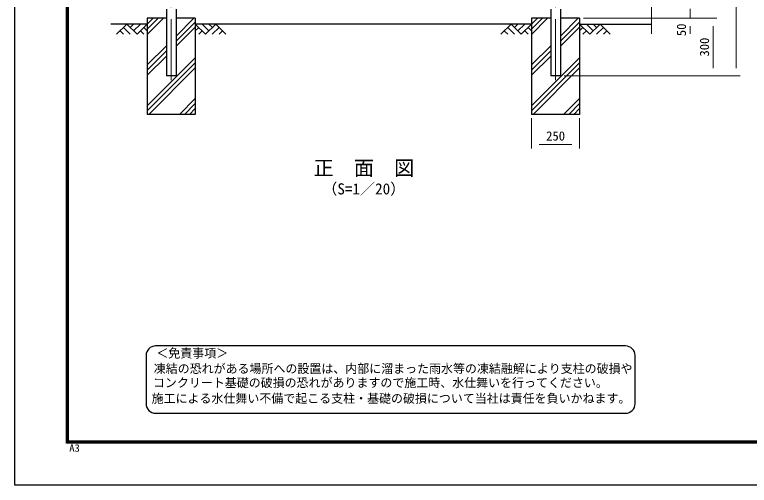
# Model space of a CAD drawing. Units: millimetres, scale not verified. Extents: x -4200 to 4200, y -2970 to 2970.
# Drawn here: x -4200 to -377, y -2970 to -521 of the extents above; entities that cross this region are included whole.
import ezdxf
from ezdxf.enums import TextEntityAlignment as Align

# ---------------------------------------------------------------- set-up
doc = ezdxf.new("R2010")
doc.units = ezdxf.units.MM
doc.header["$LTSCALE"] = 10
doc.linetypes.add('USER1', pattern=[50.8, 31.75, -6.35, 6.35, -6.35])
for name, color, linetype, lineweight in [('0-0_D-TTL-TXT', 7, 'Continuous', 25), ('0-1_D-BMK', 2, 'USER1', 13), ('0-2_D-STR1', 1, 'Continuous', 25), ('0-3_D-STR-DIM', 7, 'Continuous', 13), ('0-6_D-BGD', 7, 'Continuous', 25), ('0-7_D-STR4', 7, 'Continuous', 25), ('0-8_D-DCR-HCH', 7, 'Continuous', 13), ('0-C_D-TTL', 7, 'Continuous', 25)]:
    doc.layers.add(name, color=color, linetype=linetype, lineweight=lineweight)
doc.styles.add('ＭＳ ゴシック', font='')
doc.styles.get('ＭＳ ゴシック').set_extended_font_data('MS Gothic')

msp = doc.modelspace()

# ---------------------------------------------------------------- linework, layer by layer
at = {"layer": '0-0_D-TTL-TXT', "color": 2}
for p, q in [((-1020.84, -2245.05), (-3466.39, -2245.05)), ((-3516.39, -2295.05), (-3516.39, -2545.05)), ((-970.84, -2545.05), (-970.84, -2295.05)), ((-3466.39, -2595.05), (-1020.84, -2595.05))]:
    msp.add_line(p, q, dxfattribs=at)
for centre, start, end in [((-3466.39, -2295.05), 90, 180), ((-1020.84, -2295.05), 0, 90), ((-3466.39, -2545.05), 180, 270), ((-1020.84, -2545.05), 270, 0)]:
    msp.add_arc(centre, 50, start, end, dxfattribs=at)
at = {"layer": '0-1_D-BMK'}
for p, q in [((-3384.97, 1487.06), (-3384.97, -870)), ((-1384.97, 1487.06), (-1384.97, -870))]:
    msp.add_line(p, q, dxfattribs=at)
at = {"layer": '0-2_D-STR1'}
for p, q in [((-3410.37, -493), (-3410.37, -840)), ((-3359.57, -493), (-3359.57, -840)), ((-1410.37, -493), (-1410.37, -840)), ((-1359.57, -493), (-1359.57, -840)), ((-3359.57, -840), (-3410.37, -840)), ((-1359.57, -840), (-1410.37, -840))]:
    msp.add_line(p, q, dxfattribs=at)
at = {"layer": '0-3_D-STR-DIM'}
for p, q in [((-444.97, 1420), (-444.97, -800)), ((-884.97, 459.35), (-884.97, -620)), ((-684.97, -490), (-684.97, -540)), ((-1239.97, -540), (-664.97, -540)), ((-1239.97, -540), (-544.97, -540)), ((-1239.97, -540), (-544.97, -540)), ((-684.97, -580), (-684.97, -620)), ((-564.97, -580), (-564.97, -800)), ((-1339.57, -840), (-424.97, -840)), ((-1339.57, -840), (-544.97, -840)), ((-1509.97, -1060), (-1509.97, -1217.32)), ((-1259.97, -1060), (-1259.97, -1217.32)), ((-1469.97, -1197.32), (-1299.97, -1197.32))]:
    msp.add_line(p, q, dxfattribs=at)
at = {"layer": '0-6_D-BGD'}
for p, q in [((-3509.97, -570), (-3699.97, -570)), ((-1509.97, -570), (-3259.97, -570)), ((-1259.97, -570), (-884.97, -570))]:
    msp.add_line(p, q, dxfattribs=at)
at = {"layer": '0-7_D-STR4'}
for p, q in [((-3509.97, -540), (-3509.97, -1040)), ((-3410.37, -540), (-3509.97, -540)), ((-3259.97, -540), (-3359.57, -540)), ((-3259.97, -540), (-3259.97, -1040)), ((-1509.97, -540), (-1509.97, -1040)), ((-1410.37, -540), (-1509.97, -540)), ((-1259.97, -540), (-1359.57, -540)), ((-1259.97, -540), (-1259.97, -1040)), ((-3259.97, -1040), (-3509.97, -1040)), ((-1259.97, -1040), (-1509.97, -1040))]:
    msp.add_line(p, q, dxfattribs=at)
at = {"layer": '0-8_D-DCR-HCH'}
for p, q in [((-3616.4, -570), (-3669.61, -623.21)), ((-3616.4, -570), (-3563.19, -623.21)), ((-3598.66, -587.74), (-3580.92, -570)), ((-3580.92, -605.47), (-3545.45, -570)), ((-3563.19, -623.21), (-3509.97, -570)), ((-3509.97, -623.63), (-3426.35, -540)), ((-3509.97, -597.11), (-3452.86, -540)), ((-3509.97, -570.59), (-3479.38, -540)), ((-3359.57, -632.33), (-3267.25, -540)), ((-3359.57, -658.84), (-3259.97, -559.24)), ((-3206.76, -623.21), (-3259.97, -570)), ((-3189.03, -605.47), (-3224.5, -570)), ((-3153.55, -570), (-3206.76, -623.21)), ((-3171.2, -587.83), (-3189.03, -570)), ((-3153.55, -570), (-3100.34, -623.21)), ((-1616.4, -570), (-1669.61, -623.21)), ((-1616.4, -570), (-1563.19, -623.21)), ((-1598.66, -587.74), (-1580.92, -570)), ((-1580.92, -605.47), (-1545.45, -570)), ((-1563.19, -623.21), (-1509.97, -570)), ((-1509.97, -623.63), (-1426.35, -540)), ((-1509.97, -597.11), (-1452.86, -540)), ((-1509.97, -570.59), (-1479.38, -540)), ((-1359.57, -632.33), (-1267.25, -540)), ((-1359.57, -658.84), (-1259.97, -559.24)), ((-1206.76, -623.21), (-1259.97, -570)), ((-1189.03, -605.47), (-1224.5, -570)), ((-1153.55, -570), (-1206.76, -623.21)), ((-1171.2, -587.83), (-1189.03, -570)), ((-1153.55, -570), (-1100.34, -623.21)), ((-3651.87, -605.47), (-3634.05, -623.21)), ((-3634.14, -587.74), (-3598.5, -623.21)), ((-3545.45, -605.47), (-3527.63, -623.21)), ((-3527.71, -587.74), (-3509.97, -605.39)), ((-3359.57, -685.36), (-3259.97, -585.76)), ((-3242.24, -587.74), (-3259.97, -605.39)), ((-3224.5, -605.47), (-3242.32, -623.21)), ((-3135.81, -587.74), (-3171.45, -623.21)), ((-3118.08, -605.47), (-3135.89, -623.21)), ((-1651.87, -605.47), (-1634.05, -623.21)), ((-1634.14, -587.74), (-1598.5, -623.21)), ((-1545.45, -605.47), (-1527.63, -623.21)), ((-1527.71, -587.74), (-1509.97, -605.39)), ((-1359.57, -685.36), (-1259.97, -585.76)), ((-1242.24, -587.74), (-1259.97, -605.39)), ((-1224.5, -605.47), (-1242.32, -623.21)), ((-1135.81, -587.74), (-1171.45, -623.21)), ((-1118.08, -605.47), (-1135.89, -623.21)), ((-3509.97, -782.73), (-3410.37, -683.13)), ((-1509.97, -782.73), (-1410.37, -683.13)), ((-3509.97, -809.24), (-3410.37, -709.64)), ((-1509.97, -809.24), (-1410.37, -709.64)), ((-3509.97, -835.76), (-3410.37, -736.16)), ((-3509.97, -994.86), (-3259.97, -744.86)), ((-1509.97, -835.76), (-1410.37, -736.16)), ((-1509.97, -994.86), (-1259.97, -744.86)), ((-3509.97, -1021.37), (-3259.97, -771.37)), ((-3502.08, -1040), (-3259.97, -797.89)), ((-1509.97, -1021.37), (-1259.97, -771.37)), ((-1502.08, -1040), (-1259.97, -797.89)), ((-3342.99, -1040), (-3259.97, -956.99)), ((-3316.47, -1040), (-3259.97, -983.51)), ((-1342.99, -1040), (-1259.97, -956.99)), ((-1316.47, -1040), (-1259.97, -983.51)), ((-3289.95, -1040), (-3259.97, -1010.02)), ((-1289.95, -1040), (-1259.97, -1010.02))]:
    msp.add_line(p, q, dxfattribs=at)
at = {"layer": '0-C_D-TTL', "color": 2}
msp.add_lwpolyline([(-4200, 2970), (4200, 2970), (4200, -2970), (-4200, -2970)], close=True, dxfattribs=at)
at = {"layer": '0-C_D-TTL'}
for points in [[(-3930, 2750), (3930, 2750), (3930, -2750), (-3930, -2750)], [(-3927.5, 2747.5), (3927.5, 2747.5), (3927.5, -2747.5), (-3927.5, -2747.5)], [(-3925, 2745), (3925, 2745), (3925, -2745), (-3925, -2745)], [(-3922.5, 2742.5), (3922.5, 2742.5), (3922.5, -2742.5), (-3922.5, -2742.5)], [(-3920, 2740), (3920, 2740), (3920, -2740), (-3920, -2740)]]:
    msp.add_lwpolyline(points, close=True, dxfattribs=at)

# ---------------------------------------------------------------- texts
at = {"layer": '0-0_D-TTL-TXT', "style": 'ＭＳ ゴシック'}
for s, height, p in [('正\u3000面\u3000図', 76.97, (-2644.87, -1380.39)), ('（S=1／20）', 57.7, (-2599.39, -1473.59)), ('＜免責事項＞ \u3000\u3000', 45.67, (-3462.68, -2319.23)), ('凍結の恐れがある場所への設置は、内部に溜まった雨水等の凍結融解により支柱の破損や', 45.67, (-3476.21, -2399.73)), ('コンクリート基礎の破損の恐れがありますので施工時、水仕舞いを行ってください。', 45.67, (-3480.32, -2473.15)), ('施工による水仕舞い不備で起こる支柱・基礎の破損について当社は責任を負いかねます。 ', 45.67, (-3487.31, -2554.64))]:
    msp.add_text(s, height=height, dxfattribs=at).set_placement(p, align=Align.BOTTOM_LEFT)
at = {"layer": '0-3_D-STR-DIM', "style": 'ＭＳ ゴシック'}
for s, p in [('50', (-691.72, -632.63)), ('300', (-571.72, -738.88))]:
    msp.add_text(s, height=48.09, rotation=90, dxfattribs=at).set_placement(p, align=Align.BOTTOM_LEFT)
msp.add_text('250', height=48.09, dxfattribs=at).set_placement((-1433.97, -1190.57), align=Align.BOTTOM_LEFT)
at = {"layer": '0-C_D-TTL', "style": 'ＭＳ ゴシック', "width": 1.05}
msp.add_text('A3', height=38.48, dxfattribs=at).set_placement((-3916.09, -2806.81), align=Align.BOTTOM_LEFT)

doc.saveas('drawing.dxf')
